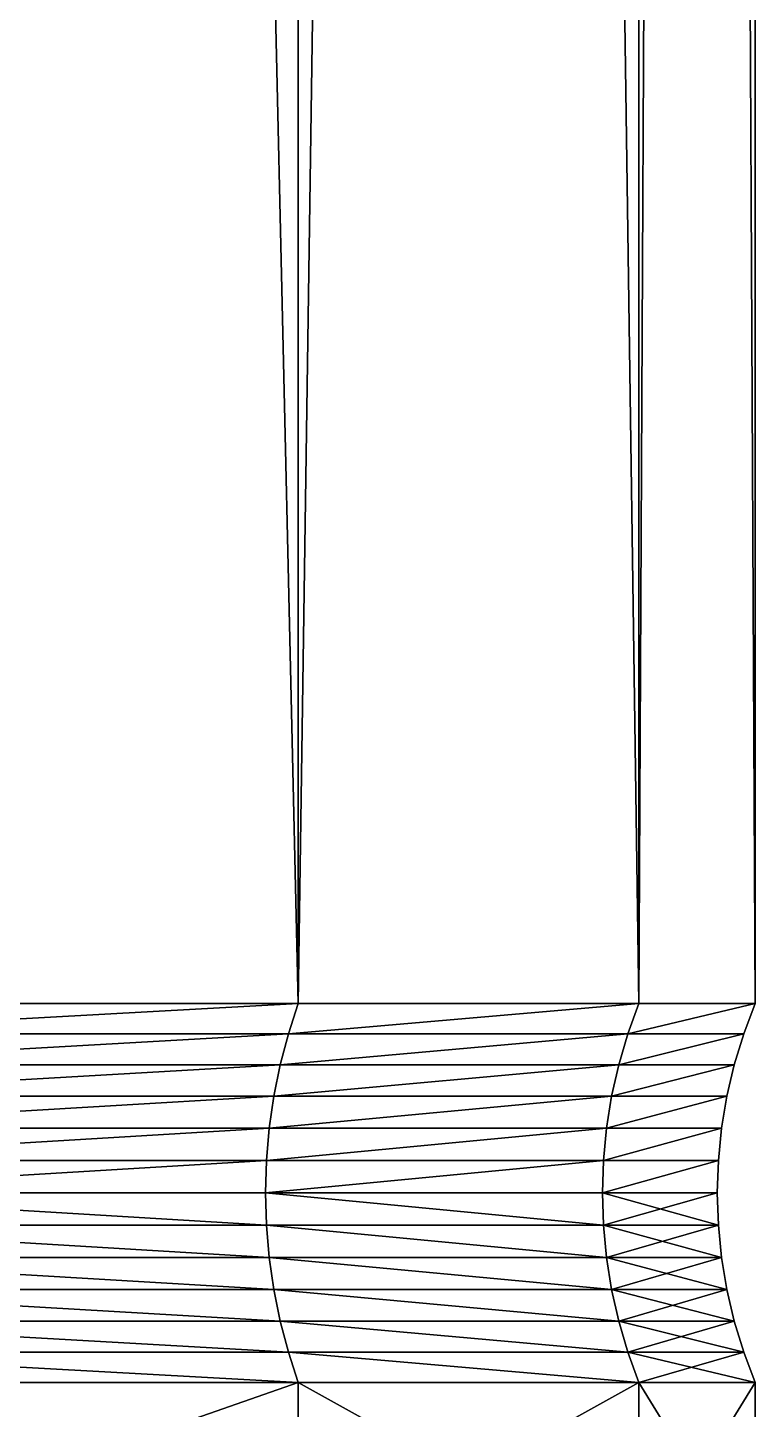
# Model space of a CAD drawing. Header units: millimetres. Extents: x 792 to 981, y 271 to 417.
# Drawn here: x 885.966 to 887.878, y 319.363 to 323.009 of the extents above; entities that cross this region are included whole.
import ezdxf

# ---------------------------------------------------------------- set-up
doc = ezdxf.new("R2010")
doc.units = ezdxf.units.MM

# ---------------------------------------------------------------- blocks, each defined once
blk = doc.blocks.new('Component')
mesh = blk.add_polyface()
corners = [(0, 20, 26.5), (41, 20, 6), (0, 20, 6), (41, 20, 26.5)]
mesh.append_faces([[corners[k] for k in face] for face in [(0, 1, 2), (1, 0, 3)]], dxfattribs={"vtx0": -1})
mesh = blk.add_polyface()
corners = [(41, 0, 26.5), (0, 0, 6), (41, 0, 6), (0, 0, 26.5)]
mesh.append_faces([[corners[k] for k in face] for face in [(0, 1, 2), (1, 0, 3)]], dxfattribs={"vtx0": -1})

msp = doc.modelspace()

# ---------------------------------------------------------------- linework, layer by layer
at = {"extrusion": (-3.06162e-16, -1, -1.83697e-16)}
for p, q in [((886.6799, 382.434, 61), (886.6799, 320.434, 61)), ((886.6799, 382.434, 52), (886.6799, 320.434, 52)), ((887.579, 382.434, 58.8294), (887.579, 320.434, 58.8294)), ((887.579, 382.434, 54.1706), (887.579, 320.434, 54.1706)), ((886.6799, 320.434, 52), (885.2496, 320.434, 50.136)), ((885.2496, 320.434, 62.864), (886.6799, 320.434, 61)), ((886.6799, 320.434, 52), (886.6537, 320.3541, 52.0151)), ((886.6799, 320.434, 61), (886.6537, 320.3541, 60.9849)), ((887.579, 320.434, 54.1706), (886.6799, 320.434, 52)), ((886.6799, 320.434, 61), (887.579, 320.434, 58.8294)), ((887.579, 320.434, 54.1706), (887.5498, 320.3541, 54.1785)), ((887.579, 320.434, 58.8294), (887.5498, 320.3541, 58.8215)), ((887.8857, 320.434, 56.5), (887.579, 320.434, 54.1706)), ((887.579, 320.434, 58.8294), (887.8857, 320.434, 56.5)), ((887.8857, 320.434, 56.5), (887.8554, 320.3541, 56.5)), ((885.2282, 320.3541, 50.1574), (886.6537, 320.3541, 52.0151)), ((886.6537, 320.3541, 60.9849), (885.2282, 320.3541, 62.8426)), ((886.6537, 320.3541, 52.0151), (886.6321, 320.2723, 52.0276)), ((886.6537, 320.3541, 60.9849), (886.6321, 320.2723, 60.9724)), ((886.6537, 320.3541, 52.0151), (887.5498, 320.3541, 54.1785)), ((887.5498, 320.3541, 58.8215), (886.6537, 320.3541, 60.9849)), ((887.5498, 320.3541, 54.1785), (887.5256, 320.2723, 54.1849)), ((887.5498, 320.3541, 58.8215), (887.5256, 320.2723, 58.8151)), ((887.5498, 320.3541, 54.1785), (887.8554, 320.3541, 56.5)), ((887.8554, 320.3541, 56.5), (887.5498, 320.3541, 58.8215)), ((887.8554, 320.3541, 56.5), (887.8304, 320.2723, 56.5)), ((885.2106, 320.2723, 50.1751), (886.6321, 320.2723, 52.0276)), ((886.6321, 320.2723, 60.9724), (885.2106, 320.2723, 62.8249)), ((886.6321, 320.2723, 52.0276), (886.6152, 320.189, 52.0374)), ((886.6321, 320.2723, 60.9724), (886.6152, 320.189, 60.9626)), ((886.6321, 320.2723, 52.0276), (887.5256, 320.2723, 54.1849)), ((887.5256, 320.2723, 58.8151), (886.6321, 320.2723, 60.9724)), ((887.5256, 320.2723, 54.1849), (887.5068, 320.189, 54.19)), ((887.5256, 320.2723, 58.8151), (887.5068, 320.189, 58.81)), ((887.5256, 320.2723, 54.1849), (887.8304, 320.2723, 56.5)), ((887.8304, 320.2723, 56.5), (887.5256, 320.2723, 58.8151)), ((887.8304, 320.2723, 56.5), (887.8109, 320.189, 56.5)), ((885.1968, 320.189, 50.1889), (886.6152, 320.189, 52.0374)), ((886.6152, 320.189, 60.9626), (885.1968, 320.189, 62.8111)), ((886.6152, 320.189, 52.0374), (886.603, 320.1046, 52.0444)), ((886.6152, 320.189, 60.9626), (886.603, 320.1046, 60.9556)), ((886.6152, 320.189, 52.0374), (887.5068, 320.189, 54.19)), ((887.5068, 320.189, 58.81), (886.6152, 320.189, 60.9626)), ((887.5068, 320.189, 54.19), (887.4933, 320.1046, 54.1936)), ((887.5068, 320.189, 58.81), (887.4933, 320.1046, 58.8064)), ((887.5068, 320.189, 54.19), (887.8109, 320.189, 56.5)), ((887.8109, 320.189, 56.5), (887.5068, 320.189, 58.81)), ((887.8109, 320.189, 56.5), (887.7969, 320.1046, 56.5)), ((885.1869, 320.1046, 50.1988), (886.603, 320.1046, 52.0444)), ((886.603, 320.1046, 60.9556), (885.1869, 320.1046, 62.8012)), ((886.603, 320.1046, 52.0444), (886.5957, 320.0195, 52.0486)), ((886.603, 320.1046, 60.9556), (886.5957, 320.0195, 60.9514)), ((886.603, 320.1046, 52.0444), (887.4933, 320.1046, 54.1936)), ((887.4933, 320.1046, 58.8064), (886.603, 320.1046, 60.9556)), ((887.4933, 320.1046, 54.1936), (887.4851, 320.0195, 54.1958)), ((887.4933, 320.1046, 58.8064), (887.4851, 320.0195, 58.8042)), ((887.4933, 320.1046, 54.1936), (887.7969, 320.1046, 56.5)), ((887.7969, 320.1046, 56.5), (887.4933, 320.1046, 58.8064)), ((887.7969, 320.1046, 56.5), (887.7885, 320.0195, 56.5)), ((885.1809, 320.0195, 50.2048), (886.5957, 320.0195, 52.0486)), ((886.5957, 320.0195, 60.9514), (885.1809, 320.0195, 62.7952)), ((886.5957, 320.0195, 52.0486), (886.5933, 319.934, 52.05)), ((886.5957, 320.0195, 60.9514), (886.5933, 319.934, 60.95)), ((886.5957, 320.0195, 52.0486), (887.4851, 320.0195, 54.1958)), ((887.4851, 320.0195, 58.8042), (886.5957, 320.0195, 60.9514)), ((887.4851, 320.0195, 54.1958), (887.4824, 319.934, 54.1965)), ((887.4851, 320.0195, 58.8042), (887.4824, 319.934, 58.8035)), ((887.4851, 320.0195, 54.1958), (887.7885, 320.0195, 56.5)), ((887.7885, 320.0195, 56.5), (887.4851, 320.0195, 58.8042)), ((887.7885, 320.0195, 56.5), (887.7857, 319.934, 56.5)), ((885.1789, 319.934, 50.2067), (886.5933, 319.934, 52.05)), ((886.5933, 319.934, 60.95), (885.1789, 319.934, 62.7933)), ((886.5933, 319.934, 52.05), (886.5957, 319.8486, 52.0486)), ((886.5933, 319.934, 52.05), (887.4824, 319.934, 54.1965)), ((887.4824, 319.934, 58.8035), (886.5933, 319.934, 60.95)), ((886.5933, 319.934, 60.95), (886.5957, 319.8486, 60.9514)), ((887.4824, 319.934, 54.1965), (887.4851, 319.8486, 54.1958)), ((887.4824, 319.934, 54.1965), (887.7857, 319.934, 56.5)), ((887.7857, 319.934, 56.5), (887.4824, 319.934, 58.8035)), ((887.4824, 319.934, 58.8035), (887.4851, 319.8486, 58.8042)), ((887.7857, 319.934, 56.5), (887.7885, 319.8486, 56.5)), ((885.1809, 319.8486, 50.2048), (886.5957, 319.8486, 52.0486)), ((886.5957, 319.8486, 60.9514), (885.1809, 319.8486, 62.7952)), ((886.5957, 319.8486, 52.0486), (886.603, 319.7635, 52.0444)), ((886.5957, 319.8486, 52.0486), (887.4851, 319.8486, 54.1958)), ((887.4851, 319.8486, 58.8042), (886.5957, 319.8486, 60.9514)), ((886.5957, 319.8486, 60.9514), (886.603, 319.7635, 60.9556)), ((887.4851, 319.8486, 54.1958), (887.4933, 319.7635, 54.1936)), ((887.4851, 319.8486, 54.1958), (887.7885, 319.8486, 56.5)), ((887.7885, 319.8486, 56.5), (887.4851, 319.8486, 58.8042)), ((887.4851, 319.8486, 58.8042), (887.4933, 319.7635, 58.8064)), ((887.7885, 319.8486, 56.5), (887.7969, 319.7635, 56.5)), ((885.1869, 319.7635, 50.1988), (886.603, 319.7635, 52.0444)), ((886.603, 319.7635, 60.9556), (885.1869, 319.7635, 62.8012)), ((886.603, 319.7635, 52.0444), (886.6152, 319.6791, 52.0374)), ((886.603, 319.7635, 52.0444), (887.4933, 319.7635, 54.1936)), ((887.4933, 319.7635, 58.8064), (886.603, 319.7635, 60.9556)), ((886.603, 319.7635, 60.9556), (886.6152, 319.6791, 60.9626)), ((887.4933, 319.7635, 54.1936), (887.5068, 319.6791, 54.19)), ((887.4933, 319.7635, 54.1936), (887.7969, 319.7635, 56.5)), ((887.7969, 319.7635, 56.5), (887.4933, 319.7635, 58.8064)), ((887.4933, 319.7635, 58.8064), (887.5068, 319.6791, 58.81)), ((887.7969, 319.7635, 56.5), (887.8109, 319.6791, 56.5)), ((885.1968, 319.6791, 50.1889), (886.6152, 319.6791, 52.0374)), ((886.6152, 319.6791, 60.9626), (885.1968, 319.6791, 62.8111)), ((886.6152, 319.6791, 52.0374), (886.6321, 319.5958, 52.0276)), ((886.6152, 319.6791, 52.0374), (887.5068, 319.6791, 54.19)), ((887.5068, 319.6791, 58.81), (886.6152, 319.6791, 60.9626)), ((886.6152, 319.6791, 60.9626), (886.6321, 319.5958, 60.9724)), ((887.5068, 319.6791, 54.19), (887.5256, 319.5958, 54.1849)), ((887.5068, 319.6791, 54.19), (887.8109, 319.6791, 56.5)), ((887.8109, 319.6791, 56.5), (887.5068, 319.6791, 58.81)), ((887.5068, 319.6791, 58.81), (887.5256, 319.5958, 58.8151)), ((887.8109, 319.6791, 56.5), (887.8304, 319.5958, 56.5)), ((885.2106, 319.5958, 50.1751), (886.6321, 319.5958, 52.0276)), ((886.6321, 319.5958, 60.9724), (885.2106, 319.5958, 62.8249)), ((886.6321, 319.5958, 52.0276), (886.6537, 319.514, 52.0151)), ((886.6321, 319.5958, 52.0276), (887.5256, 319.5958, 54.1849)), ((887.5256, 319.5958, 58.8151), (886.6321, 319.5958, 60.9724)), ((886.6321, 319.5958, 60.9724), (886.6537, 319.514, 60.9849)), ((887.5256, 319.5958, 54.1849), (887.5498, 319.514, 54.1785)), ((887.5256, 319.5958, 54.1849), (887.8304, 319.5958, 56.5)), ((887.8304, 319.5958, 56.5), (887.5256, 319.5958, 58.8151)), ((887.5256, 319.5958, 58.8151), (887.5498, 319.514, 58.8215)), ((887.8304, 319.5958, 56.5), (887.8554, 319.514, 56.5)), ((885.2282, 319.514, 50.1574), (886.6537, 319.514, 52.0151)), ((886.6537, 319.514, 60.9849), (885.2282, 319.514, 62.8426)), ((886.6537, 319.514, 52.0151), (886.6799, 319.434, 52)), ((886.6537, 319.514, 52.0151), (887.5498, 319.514, 54.1785)), ((887.5498, 319.514, 58.8215), (886.6537, 319.514, 60.9849)), ((886.6537, 319.514, 60.9849), (886.6799, 319.434, 61)), ((887.5498, 319.514, 54.1785), (887.579, 319.434, 54.1706)), ((887.5498, 319.514, 54.1785), (887.8554, 319.514, 56.5)), ((887.8554, 319.514, 56.5), (887.5498, 319.514, 58.8215)), ((887.5498, 319.514, 58.8215), (887.579, 319.434, 58.8294)), ((887.8554, 319.514, 56.5), (887.8857, 319.434, 56.5)), ((885.2496, 319.434, 50.136), (886.6799, 319.434, 52)), ((886.6799, 319.434, 61), (885.2496, 319.434, 62.864)), ((886.6799, 319.434, 52), (887.579, 319.434, 54.1706)), ((887.579, 319.434, 58.8294), (886.6799, 319.434, 61)), ((886.6799, 319.434, 52), (886.6799, 318.934, 52)), ((886.6799, 319.434, 61), (886.6799, 318.934, 61)), ((887.579, 319.434, 54.1706), (887.8857, 319.434, 56.5)), ((887.8857, 319.434, 56.5), (887.579, 319.434, 58.8294)), ((887.579, 319.434, 54.1706), (887.579, 318.934, 54.1706)), ((887.579, 319.434, 58.8294), (887.579, 318.934, 58.8294))]:
    msp.add_line(p, q, dxfattribs=at)

# ---------------------------------------------------------------- block references
at = {"extrusion": (0, 1, -1.83697e-16), "rotation": 180}
msp.add_blockref('Component', (-880.1732, 25, 300.634), dxfattribs=at)

# ---------------------------------------------------------------- meshes
at = {"color": 160, "true_color": 0x3232ff}
mesh = msp.add_polyface(dxfattribs=at)
corners = [(886.6799, 320.434, 61), (885.2496, 382.434, 62.864), (885.2496, 320.434, 62.864), (886.6799, 382.434, 61)]
mesh.append_faces([[corners[k] for k in face] for face in [(0, 1, 2), (1, 0, 3)]], dxfattribs={"vtx0": -1, "color": 160})
mesh = msp.add_polyface(dxfattribs=at)
corners = [(885.2496, 320.434, 50.136), (886.6799, 382.434, 52), (886.6799, 320.434, 52), (885.2496, 382.434, 50.136)]
mesh.append_faces([[corners[k] for k in face] for face in [(0, 1, 2), (1, 0, 3)]], dxfattribs={"vtx0": -1, "color": 160})
mesh = msp.add_polyface(dxfattribs=at)
corners = [(887.579, 320.434, 58.8294), (886.6799, 382.434, 61), (886.6799, 320.434, 61), (887.579, 382.434, 58.8294)]
mesh.append_faces([[corners[k] for k in face] for face in [(0, 1, 2), (1, 0, 3)]], dxfattribs={"vtx0": -1, "color": 160})
mesh = msp.add_polyface(dxfattribs=at)
corners = [(886.6799, 320.434, 52), (887.579, 382.434, 54.1706), (887.579, 320.434, 54.1706), (886.6799, 382.434, 52)]
mesh.append_faces([[corners[k] for k in face] for face in [(0, 1, 2), (1, 0, 3)]], dxfattribs={"vtx0": -1, "color": 160})
mesh = msp.add_polyface(dxfattribs=at)
corners = [(887.8857, 320.434, 56.5), (887.579, 382.434, 58.8294), (887.579, 320.434, 58.8294), (887.8857, 382.434, 56.5)]
mesh.append_faces([[corners[k] for k in face] for face in [(0, 1, 2), (1, 0, 3)]], dxfattribs={"vtx0": -1, "color": 160})
mesh = msp.add_polyface(dxfattribs=at)
corners = [(887.579, 320.434, 54.1706), (887.8857, 382.434, 56.5), (887.8857, 320.434, 56.5), (887.579, 382.434, 54.1706)]
mesh.append_faces([[corners[k] for k in face] for face in [(0, 1, 2), (1, 0, 3)]], dxfattribs={"vtx0": -1, "color": 160})
mesh = msp.add_polyface(dxfattribs=at)
corners = [(885.2282, 320.3541, 50.1574), (886.6799, 320.434, 52), (886.6537, 320.3541, 52.0151), (885.2496, 320.434, 50.136)]
mesh.append_faces([[corners[k] for k in face] for face in [(0, 1, 2), (1, 0, 3)]], dxfattribs={"vtx0": -1, "color": 160})
mesh = msp.add_polyface(dxfattribs=at)
corners = [(885.2282, 320.3541, 62.8426), (886.6799, 320.434, 61), (885.2496, 320.434, 62.864), (886.6537, 320.3541, 60.9849)]
mesh.append_faces([[corners[k] for k in face] for face in [(0, 1, 2), (1, 0, 3)]], dxfattribs={"vtx0": -1, "color": 160})
mesh = msp.add_polyface(dxfattribs=at)
corners = [(886.6537, 320.3541, 52.0151), (887.579, 320.434, 54.1706), (887.5498, 320.3541, 54.1785), (886.6799, 320.434, 52)]
mesh.append_faces([[corners[k] for k in face] for face in [(0, 1, 2), (1, 0, 3)]], dxfattribs={"vtx0": -1, "color": 160})
mesh = msp.add_polyface(dxfattribs=at)
corners = [(886.6537, 320.3541, 60.9849), (887.579, 320.434, 58.8294), (886.6799, 320.434, 61), (887.5498, 320.3541, 58.8215)]
mesh.append_faces([[corners[k] for k in face] for face in [(0, 1, 2), (1, 0, 3)]], dxfattribs={"vtx0": -1, "color": 160})
mesh = msp.add_polyface(dxfattribs=at)
corners = [(887.5498, 320.3541, 54.1785), (887.8857, 320.434, 56.5), (887.8554, 320.3541, 56.5), (887.579, 320.434, 54.1706)]
mesh.append_faces([[corners[k] for k in face] for face in [(0, 1, 2), (1, 0, 3)]], dxfattribs={"vtx0": -1, "color": 160})
mesh = msp.add_polyface(dxfattribs=at)
corners = [(887.5498, 320.3541, 58.8215), (887.8857, 320.434, 56.5), (887.579, 320.434, 58.8294), (887.8554, 320.3541, 56.5)]
mesh.append_faces([[corners[k] for k in face] for face in [(0, 1, 2), (1, 0, 3)]], dxfattribs={"vtx0": -1, "color": 160})
mesh = msp.add_polyface(dxfattribs=at)
corners = [(885.2106, 320.2723, 50.1751), (886.6537, 320.3541, 52.0151), (886.6321, 320.2723, 52.0276), (885.2282, 320.3541, 50.1574)]
mesh.append_faces([[corners[k] for k in face] for face in [(0, 1, 2), (1, 0, 3)]], dxfattribs={"vtx0": -1, "color": 160})
mesh = msp.add_polyface(dxfattribs=at)
corners = [(885.2106, 320.2723, 62.8249), (886.6537, 320.3541, 60.9849), (885.2282, 320.3541, 62.8426), (886.6321, 320.2723, 60.9724)]
mesh.append_faces([[corners[k] for k in face] for face in [(0, 1, 2), (1, 0, 3)]], dxfattribs={"vtx0": -1, "color": 160})
mesh = msp.add_polyface(dxfattribs=at)
corners = [(886.6321, 320.2723, 52.0276), (887.5498, 320.3541, 54.1785), (887.5256, 320.2723, 54.1849), (886.6537, 320.3541, 52.0151)]
mesh.append_faces([[corners[k] for k in face] for face in [(0, 1, 2), (1, 0, 3)]], dxfattribs={"vtx0": -1, "color": 160})
mesh = msp.add_polyface(dxfattribs=at)
corners = [(886.6321, 320.2723, 60.9724), (887.5498, 320.3541, 58.8215), (886.6537, 320.3541, 60.9849), (887.5256, 320.2723, 58.8151)]
mesh.append_faces([[corners[k] for k in face] for face in [(0, 1, 2), (1, 0, 3)]], dxfattribs={"vtx0": -1, "color": 160})
mesh = msp.add_polyface(dxfattribs=at)
corners = [(887.5256, 320.2723, 54.1849), (887.8554, 320.3541, 56.5), (887.8304, 320.2723, 56.5), (887.5498, 320.3541, 54.1785)]
mesh.append_faces([[corners[k] for k in face] for face in [(0, 1, 2), (1, 0, 3)]], dxfattribs={"vtx0": -1, "color": 160})
mesh = msp.add_polyface(dxfattribs=at)
corners = [(887.5256, 320.2723, 58.8151), (887.8554, 320.3541, 56.5), (887.5498, 320.3541, 58.8215), (887.8304, 320.2723, 56.5)]
mesh.append_faces([[corners[k] for k in face] for face in [(0, 1, 2), (1, 0, 3)]], dxfattribs={"vtx0": -1, "color": 160})
mesh = msp.add_polyface(dxfattribs=at)
corners = [(885.1968, 320.189, 50.1889), (886.6321, 320.2723, 52.0276), (886.6152, 320.189, 52.0374), (885.2106, 320.2723, 50.1751)]
mesh.append_faces([[corners[k] for k in face] for face in [(0, 1, 2), (1, 0, 3)]], dxfattribs={"vtx0": -1, "color": 160})
mesh = msp.add_polyface(dxfattribs=at)
corners = [(885.1968, 320.189, 62.8111), (886.6321, 320.2723, 60.9724), (885.2106, 320.2723, 62.8249), (886.6152, 320.189, 60.9626)]
mesh.append_faces([[corners[k] for k in face] for face in [(0, 1, 2), (1, 0, 3)]], dxfattribs={"vtx0": -1, "color": 160})
mesh = msp.add_polyface(dxfattribs=at)
corners = [(886.6152, 320.189, 52.0374), (887.5256, 320.2723, 54.1849), (887.5068, 320.189, 54.19), (886.6321, 320.2723, 52.0276)]
mesh.append_faces([[corners[k] for k in face] for face in [(0, 1, 2), (1, 0, 3)]], dxfattribs={"vtx0": -1, "color": 160})
mesh = msp.add_polyface(dxfattribs=at)
corners = [(886.6152, 320.189, 60.9626), (887.5256, 320.2723, 58.8151), (886.6321, 320.2723, 60.9724), (887.5068, 320.189, 58.81)]
mesh.append_faces([[corners[k] for k in face] for face in [(0, 1, 2), (1, 0, 3)]], dxfattribs={"vtx0": -1, "color": 160})
mesh = msp.add_polyface(dxfattribs=at)
corners = [(887.5068, 320.189, 54.19), (887.8304, 320.2723, 56.5), (887.8109, 320.189, 56.5), (887.5256, 320.2723, 54.1849)]
mesh.append_faces([[corners[k] for k in face] for face in [(0, 1, 2), (1, 0, 3)]], dxfattribs={"vtx0": -1, "color": 160})
mesh = msp.add_polyface(dxfattribs=at)
corners = [(887.5068, 320.189, 58.81), (887.8304, 320.2723, 56.5), (887.5256, 320.2723, 58.8151), (887.8109, 320.189, 56.5)]
mesh.append_faces([[corners[k] for k in face] for face in [(0, 1, 2), (1, 0, 3)]], dxfattribs={"vtx0": -1, "color": 160})
mesh = msp.add_polyface(dxfattribs=at)
corners = [(885.1869, 320.1046, 50.1988), (886.6152, 320.189, 52.0374), (886.603, 320.1046, 52.0444), (885.1968, 320.189, 50.1889)]
mesh.append_faces([[corners[k] for k in face] for face in [(0, 1, 2), (1, 0, 3)]], dxfattribs={"vtx0": -1, "color": 160})
mesh = msp.add_polyface(dxfattribs=at)
corners = [(885.1869, 320.1046, 62.8012), (886.6152, 320.189, 60.9626), (885.1968, 320.189, 62.8111), (886.603, 320.1046, 60.9556)]
mesh.append_faces([[corners[k] for k in face] for face in [(0, 1, 2), (1, 0, 3)]], dxfattribs={"vtx0": -1, "color": 160})
mesh = msp.add_polyface(dxfattribs=at)
corners = [(886.603, 320.1046, 52.0444), (887.5068, 320.189, 54.19), (887.4933, 320.1046, 54.1936), (886.6152, 320.189, 52.0374)]
mesh.append_faces([[corners[k] for k in face] for face in [(0, 1, 2), (1, 0, 3)]], dxfattribs={"vtx0": -1, "color": 160})
mesh = msp.add_polyface(dxfattribs=at)
corners = [(886.603, 320.1046, 60.9556), (887.5068, 320.189, 58.81), (886.6152, 320.189, 60.9626), (887.4933, 320.1046, 58.8064)]
mesh.append_faces([[corners[k] for k in face] for face in [(0, 1, 2), (1, 0, 3)]], dxfattribs={"vtx0": -1, "color": 160})
mesh = msp.add_polyface(dxfattribs=at)
corners = [(887.4933, 320.1046, 54.1936), (887.8109, 320.189, 56.5), (887.7969, 320.1046, 56.5), (887.5068, 320.189, 54.19)]
mesh.append_faces([[corners[k] for k in face] for face in [(0, 1, 2), (1, 0, 3)]], dxfattribs={"vtx0": -1, "color": 160})
mesh = msp.add_polyface(dxfattribs=at)
corners = [(887.4933, 320.1046, 58.8064), (887.8109, 320.189, 56.5), (887.5068, 320.189, 58.81), (887.7969, 320.1046, 56.5)]
mesh.append_faces([[corners[k] for k in face] for face in [(0, 1, 2), (1, 0, 3)]], dxfattribs={"vtx0": -1, "color": 160})
mesh = msp.add_polyface(dxfattribs=at)
corners = [(885.1809, 320.0195, 50.2048), (886.603, 320.1046, 52.0444), (886.5957, 320.0195, 52.0486), (885.1869, 320.1046, 50.1988)]
mesh.append_faces([[corners[k] for k in face] for face in [(0, 1, 2), (1, 0, 3)]], dxfattribs={"vtx0": -1, "color": 160})
mesh = msp.add_polyface(dxfattribs=at)
corners = [(885.1809, 320.0195, 62.7952), (886.603, 320.1046, 60.9556), (885.1869, 320.1046, 62.8012), (886.5957, 320.0195, 60.9514)]
mesh.append_faces([[corners[k] for k in face] for face in [(0, 1, 2), (1, 0, 3)]], dxfattribs={"vtx0": -1, "color": 160})
mesh = msp.add_polyface(dxfattribs=at)
corners = [(886.5957, 320.0195, 52.0486), (887.4933, 320.1046, 54.1936), (887.4851, 320.0195, 54.1958), (886.603, 320.1046, 52.0444)]
mesh.append_faces([[corners[k] for k in face] for face in [(0, 1, 2), (1, 0, 3)]], dxfattribs={"vtx0": -1, "color": 160})
mesh = msp.add_polyface(dxfattribs=at)
corners = [(886.5957, 320.0195, 60.9514), (887.4933, 320.1046, 58.8064), (886.603, 320.1046, 60.9556), (887.4851, 320.0195, 58.8042)]
mesh.append_faces([[corners[k] for k in face] for face in [(0, 1, 2), (1, 0, 3)]], dxfattribs={"vtx0": -1, "color": 160})
mesh = msp.add_polyface(dxfattribs=at)
corners = [(887.4851, 320.0195, 54.1958), (887.7969, 320.1046, 56.5), (887.7885, 320.0195, 56.5), (887.4933, 320.1046, 54.1936)]
mesh.append_faces([[corners[k] for k in face] for face in [(0, 1, 2), (1, 0, 3)]], dxfattribs={"vtx0": -1, "color": 160})
mesh = msp.add_polyface(dxfattribs=at)
corners = [(887.4851, 320.0195, 58.8042), (887.7969, 320.1046, 56.5), (887.4933, 320.1046, 58.8064), (887.7885, 320.0195, 56.5)]
mesh.append_faces([[corners[k] for k in face] for face in [(0, 1, 2), (1, 0, 3)]], dxfattribs={"vtx0": -1, "color": 160})
mesh = msp.add_polyface(dxfattribs=at)
corners = [(885.1789, 319.934, 50.2067), (886.5957, 320.0195, 52.0486), (886.5933, 319.934, 52.05), (885.1809, 320.0195, 50.2048)]
mesh.append_faces([[corners[k] for k in face] for face in [(0, 1, 2), (1, 0, 3)]], dxfattribs={"vtx0": -1, "color": 160})
mesh = msp.add_polyface(dxfattribs=at)
corners = [(885.1789, 319.934, 62.7933), (886.5957, 320.0195, 60.9514), (885.1809, 320.0195, 62.7952), (886.5933, 319.934, 60.95)]
mesh.append_faces([[corners[k] for k in face] for face in [(0, 1, 2), (1, 0, 3)]], dxfattribs={"vtx0": -1, "color": 160})
mesh = msp.add_polyface(dxfattribs=at)
corners = [(886.5933, 319.934, 52.05), (887.4851, 320.0195, 54.1958), (887.4824, 319.934, 54.1965), (886.5957, 320.0195, 52.0486)]
mesh.append_faces([[corners[k] for k in face] for face in [(0, 1, 2), (1, 0, 3)]], dxfattribs={"vtx0": -1, "color": 160})
mesh = msp.add_polyface(dxfattribs=at)
corners = [(886.5933, 319.934, 60.95), (887.4851, 320.0195, 58.8042), (886.5957, 320.0195, 60.9514), (887.4824, 319.934, 58.8035)]
mesh.append_faces([[corners[k] for k in face] for face in [(0, 1, 2), (1, 0, 3)]], dxfattribs={"vtx0": -1, "color": 160})
mesh = msp.add_polyface(dxfattribs=at)
corners = [(887.4824, 319.934, 54.1965), (887.7885, 320.0195, 56.5), (887.7857, 319.934, 56.5), (887.4851, 320.0195, 54.1958)]
mesh.append_faces([[corners[k] for k in face] for face in [(0, 1, 2), (1, 0, 3)]], dxfattribs={"vtx0": -1, "color": 160})
mesh = msp.add_polyface(dxfattribs=at)
corners = [(887.4824, 319.934, 58.8035), (887.7885, 320.0195, 56.5), (887.4851, 320.0195, 58.8042), (887.7857, 319.934, 56.5)]
mesh.append_faces([[corners[k] for k in face] for face in [(0, 1, 2), (1, 0, 3)]], dxfattribs={"vtx0": -1, "color": 160})
mesh = msp.add_polyface(dxfattribs=at)
corners = [(886.5957, 319.8486, 52.0486), (885.1789, 319.934, 50.2067), (886.5933, 319.934, 52.05), (885.1809, 319.8486, 50.2048)]
mesh.append_faces([[corners[k] for k in face] for face in [(0, 1, 2), (1, 0, 3)]], dxfattribs={"vtx0": -1, "color": 160})
mesh = msp.add_polyface(dxfattribs=at)
corners = [(886.5957, 319.8486, 60.9514), (885.1789, 319.934, 62.7933), (885.1809, 319.8486, 62.7952), (886.5933, 319.934, 60.95)]
mesh.append_faces([[corners[k] for k in face] for face in [(0, 1, 2), (1, 0, 3)]], dxfattribs={"vtx0": -1, "color": 160})
mesh = msp.add_polyface(dxfattribs=at)
corners = [(887.4851, 319.8486, 54.1958), (886.5933, 319.934, 52.05), (887.4824, 319.934, 54.1965), (886.5957, 319.8486, 52.0486)]
mesh.append_faces([[corners[k] for k in face] for face in [(0, 1, 2), (1, 0, 3)]], dxfattribs={"vtx0": -1, "color": 160})
mesh = msp.add_polyface(dxfattribs=at)
corners = [(887.4851, 319.8486, 58.8042), (886.5933, 319.934, 60.95), (886.5957, 319.8486, 60.9514), (887.4824, 319.934, 58.8035)]
mesh.append_faces([[corners[k] for k in face] for face in [(0, 1, 2), (1, 0, 3)]], dxfattribs={"vtx0": -1, "color": 160})
mesh = msp.add_polyface(dxfattribs=at)
corners = [(887.4851, 319.8486, 54.1958), (887.7857, 319.934, 56.5), (887.7885, 319.8486, 56.5), (887.4824, 319.934, 54.1965)]
mesh.append_faces([[corners[k] for k in face] for face in [(0, 1, 2), (1, 0, 3)]], dxfattribs={"vtx0": -1, "color": 160})
mesh = msp.add_polyface(dxfattribs=at)
corners = [(887.7885, 319.8486, 56.5), (887.4824, 319.934, 58.8035), (887.4851, 319.8486, 58.8042), (887.7857, 319.934, 56.5)]
mesh.append_faces([[corners[k] for k in face] for face in [(0, 1, 2), (1, 0, 3)]], dxfattribs={"vtx0": -1, "color": 160})
mesh = msp.add_polyface(dxfattribs=at)
corners = [(886.603, 319.7635, 52.0444), (885.1809, 319.8486, 50.2048), (886.5957, 319.8486, 52.0486), (885.1869, 319.7635, 50.1988)]
mesh.append_faces([[corners[k] for k in face] for face in [(0, 1, 2), (1, 0, 3)]], dxfattribs={"vtx0": -1, "color": 160})
mesh = msp.add_polyface(dxfattribs=at)
corners = [(886.603, 319.7635, 60.9556), (885.1809, 319.8486, 62.7952), (885.1869, 319.7635, 62.8012), (886.5957, 319.8486, 60.9514)]
mesh.append_faces([[corners[k] for k in face] for face in [(0, 1, 2), (1, 0, 3)]], dxfattribs={"vtx0": -1, "color": 160})
mesh = msp.add_polyface(dxfattribs=at)
corners = [(887.4933, 319.7635, 54.1936), (886.5957, 319.8486, 52.0486), (887.4851, 319.8486, 54.1958), (886.603, 319.7635, 52.0444)]
mesh.append_faces([[corners[k] for k in face] for face in [(0, 1, 2), (1, 0, 3)]], dxfattribs={"vtx0": -1, "color": 160})
mesh = msp.add_polyface(dxfattribs=at)
corners = [(887.4933, 319.7635, 58.8064), (886.5957, 319.8486, 60.9514), (886.603, 319.7635, 60.9556), (887.4851, 319.8486, 58.8042)]
mesh.append_faces([[corners[k] for k in face] for face in [(0, 1, 2), (1, 0, 3)]], dxfattribs={"vtx0": -1, "color": 160})
mesh = msp.add_polyface(dxfattribs=at)
corners = [(887.4933, 319.7635, 54.1936), (887.7885, 319.8486, 56.5), (887.7969, 319.7635, 56.5), (887.4851, 319.8486, 54.1958)]
mesh.append_faces([[corners[k] for k in face] for face in [(0, 1, 2), (1, 0, 3)]], dxfattribs={"vtx0": -1, "color": 160})
mesh = msp.add_polyface(dxfattribs=at)
corners = [(887.7969, 319.7635, 56.5), (887.4851, 319.8486, 58.8042), (887.4933, 319.7635, 58.8064), (887.7885, 319.8486, 56.5)]
mesh.append_faces([[corners[k] for k in face] for face in [(0, 1, 2), (1, 0, 3)]], dxfattribs={"vtx0": -1, "color": 160})
mesh = msp.add_polyface(dxfattribs=at)
corners = [(886.6152, 319.6791, 52.0374), (885.1869, 319.7635, 50.1988), (886.603, 319.7635, 52.0444), (885.1968, 319.6791, 50.1889)]
mesh.append_faces([[corners[k] for k in face] for face in [(0, 1, 2), (1, 0, 3)]], dxfattribs={"vtx0": -1, "color": 160})
mesh = msp.add_polyface(dxfattribs=at)
corners = [(886.6152, 319.6791, 60.9626), (885.1869, 319.7635, 62.8012), (885.1968, 319.6791, 62.8111), (886.603, 319.7635, 60.9556)]
mesh.append_faces([[corners[k] for k in face] for face in [(0, 1, 2), (1, 0, 3)]], dxfattribs={"vtx0": -1, "color": 160})
mesh = msp.add_polyface(dxfattribs=at)
corners = [(887.5068, 319.6791, 54.19), (886.603, 319.7635, 52.0444), (887.4933, 319.7635, 54.1936), (886.6152, 319.6791, 52.0374)]
mesh.append_faces([[corners[k] for k in face] for face in [(0, 1, 2), (1, 0, 3)]], dxfattribs={"vtx0": -1, "color": 160})
mesh = msp.add_polyface(dxfattribs=at)
corners = [(887.5068, 319.6791, 58.81), (886.603, 319.7635, 60.9556), (886.6152, 319.6791, 60.9626), (887.4933, 319.7635, 58.8064)]
mesh.append_faces([[corners[k] for k in face] for face in [(0, 1, 2), (1, 0, 3)]], dxfattribs={"vtx0": -1, "color": 160})
mesh = msp.add_polyface(dxfattribs=at)
corners = [(887.5068, 319.6791, 54.19), (887.7969, 319.7635, 56.5), (887.8109, 319.6791, 56.5), (887.4933, 319.7635, 54.1936)]
mesh.append_faces([[corners[k] for k in face] for face in [(0, 1, 2), (1, 0, 3)]], dxfattribs={"vtx0": -1, "color": 160})
mesh = msp.add_polyface(dxfattribs=at)
corners = [(887.8109, 319.6791, 56.5), (887.4933, 319.7635, 58.8064), (887.5068, 319.6791, 58.81), (887.7969, 319.7635, 56.5)]
mesh.append_faces([[corners[k] for k in face] for face in [(0, 1, 2), (1, 0, 3)]], dxfattribs={"vtx0": -1, "color": 160})
mesh = msp.add_polyface(dxfattribs=at)
corners = [(886.6321, 319.5958, 52.0276), (885.1968, 319.6791, 50.1889), (886.6152, 319.6791, 52.0374), (885.2106, 319.5958, 50.1751)]
mesh.append_faces([[corners[k] for k in face] for face in [(0, 1, 2), (1, 0, 3)]], dxfattribs={"vtx0": -1, "color": 160})
mesh = msp.add_polyface(dxfattribs=at)
corners = [(886.6321, 319.5958, 60.9724), (885.1968, 319.6791, 62.8111), (885.2106, 319.5958, 62.8249), (886.6152, 319.6791, 60.9626)]
mesh.append_faces([[corners[k] for k in face] for face in [(0, 1, 2), (1, 0, 3)]], dxfattribs={"vtx0": -1, "color": 160})
mesh = msp.add_polyface(dxfattribs=at)
corners = [(887.5256, 319.5958, 54.1849), (886.6152, 319.6791, 52.0374), (887.5068, 319.6791, 54.19), (886.6321, 319.5958, 52.0276)]
mesh.append_faces([[corners[k] for k in face] for face in [(0, 1, 2), (1, 0, 3)]], dxfattribs={"vtx0": -1, "color": 160})
mesh = msp.add_polyface(dxfattribs=at)
corners = [(887.5256, 319.5958, 58.8151), (886.6152, 319.6791, 60.9626), (886.6321, 319.5958, 60.9724), (887.5068, 319.6791, 58.81)]
mesh.append_faces([[corners[k] for k in face] for face in [(0, 1, 2), (1, 0, 3)]], dxfattribs={"vtx0": -1, "color": 160})
mesh = msp.add_polyface(dxfattribs=at)
corners = [(887.5256, 319.5958, 54.1849), (887.8109, 319.6791, 56.5), (887.8304, 319.5958, 56.5), (887.5068, 319.6791, 54.19)]
mesh.append_faces([[corners[k] for k in face] for face in [(0, 1, 2), (1, 0, 3)]], dxfattribs={"vtx0": -1, "color": 160})
mesh = msp.add_polyface(dxfattribs=at)
corners = [(887.8304, 319.5958, 56.5), (887.5068, 319.6791, 58.81), (887.5256, 319.5958, 58.8151), (887.8109, 319.6791, 56.5)]
mesh.append_faces([[corners[k] for k in face] for face in [(0, 1, 2), (1, 0, 3)]], dxfattribs={"vtx0": -1, "color": 160})
mesh = msp.add_polyface(dxfattribs=at)
corners = [(886.6537, 319.514, 52.0151), (885.2106, 319.5958, 50.1751), (886.6321, 319.5958, 52.0276), (885.2282, 319.514, 50.1574)]
mesh.append_faces([[corners[k] for k in face] for face in [(0, 1, 2), (1, 0, 3)]], dxfattribs={"vtx0": -1, "color": 160})
mesh = msp.add_polyface(dxfattribs=at)
corners = [(886.6537, 319.514, 60.9849), (885.2106, 319.5958, 62.8249), (885.2282, 319.514, 62.8426), (886.6321, 319.5958, 60.9724)]
mesh.append_faces([[corners[k] for k in face] for face in [(0, 1, 2), (1, 0, 3)]], dxfattribs={"vtx0": -1, "color": 160})
mesh = msp.add_polyface(dxfattribs=at)
corners = [(887.5498, 319.514, 54.1785), (886.6321, 319.5958, 52.0276), (887.5256, 319.5958, 54.1849), (886.6537, 319.514, 52.0151)]
mesh.append_faces([[corners[k] for k in face] for face in [(0, 1, 2), (1, 0, 3)]], dxfattribs={"vtx0": -1, "color": 160})
mesh = msp.add_polyface(dxfattribs=at)
corners = [(887.5498, 319.514, 58.8215), (886.6321, 319.5958, 60.9724), (886.6537, 319.514, 60.9849), (887.5256, 319.5958, 58.8151)]
mesh.append_faces([[corners[k] for k in face] for face in [(0, 1, 2), (1, 0, 3)]], dxfattribs={"vtx0": -1, "color": 160})
mesh = msp.add_polyface(dxfattribs=at)
corners = [(887.5498, 319.514, 54.1785), (887.8304, 319.5958, 56.5), (887.8554, 319.514, 56.5), (887.5256, 319.5958, 54.1849)]
mesh.append_faces([[corners[k] for k in face] for face in [(0, 1, 2), (1, 0, 3)]], dxfattribs={"vtx0": -1, "color": 160})
mesh = msp.add_polyface(dxfattribs=at)
corners = [(887.8554, 319.514, 56.5), (887.5256, 319.5958, 58.8151), (887.5498, 319.514, 58.8215), (887.8304, 319.5958, 56.5)]
mesh.append_faces([[corners[k] for k in face] for face in [(0, 1, 2), (1, 0, 3)]], dxfattribs={"vtx0": -1, "color": 160})
mesh = msp.add_polyface(dxfattribs=at)
corners = [(886.6799, 319.434, 52), (885.2282, 319.514, 50.1574), (886.6537, 319.514, 52.0151), (885.2496, 319.434, 50.136)]
mesh.append_faces([[corners[k] for k in face] for face in [(0, 1, 2), (1, 0, 3)]], dxfattribs={"vtx0": -1, "color": 160})
mesh = msp.add_polyface(dxfattribs=at)
corners = [(886.6799, 319.434, 61), (885.2282, 319.514, 62.8426), (885.2496, 319.434, 62.864), (886.6537, 319.514, 60.9849)]
mesh.append_faces([[corners[k] for k in face] for face in [(0, 1, 2), (1, 0, 3)]], dxfattribs={"vtx0": -1, "color": 160})
mesh = msp.add_polyface(dxfattribs=at)
corners = [(887.579, 319.434, 54.1706), (886.6537, 319.514, 52.0151), (887.5498, 319.514, 54.1785), (886.6799, 319.434, 52)]
mesh.append_faces([[corners[k] for k in face] for face in [(0, 1, 2), (1, 0, 3)]], dxfattribs={"vtx0": -1, "color": 160})
mesh = msp.add_polyface(dxfattribs=at)
corners = [(887.579, 319.434, 58.8294), (886.6537, 319.514, 60.9849), (886.6799, 319.434, 61), (887.5498, 319.514, 58.8215)]
mesh.append_faces([[corners[k] for k in face] for face in [(0, 1, 2), (1, 0, 3)]], dxfattribs={"vtx0": -1, "color": 160})
mesh = msp.add_polyface(dxfattribs=at)
corners = [(887.579, 319.434, 54.1706), (887.8554, 319.514, 56.5), (887.8857, 319.434, 56.5), (887.5498, 319.514, 54.1785)]
mesh.append_faces([[corners[k] for k in face] for face in [(0, 1, 2), (1, 0, 3)]], dxfattribs={"vtx0": -1, "color": 160})
mesh = msp.add_polyface(dxfattribs=at)
corners = [(887.8857, 319.434, 56.5), (887.5498, 319.514, 58.8215), (887.579, 319.434, 58.8294), (887.8554, 319.514, 56.5)]
mesh.append_faces([[corners[k] for k in face] for face in [(0, 1, 2), (1, 0, 3)]], dxfattribs={"vtx0": -1, "color": 160})
mesh = msp.add_polyface(dxfattribs=at)
corners = [(886.6799, 318.934, 61), (885.2496, 319.434, 62.864), (885.2496, 318.934, 62.864), (886.6799, 319.434, 61)]
mesh.append_faces([[corners[k] for k in face] for face in [(0, 1, 2), (1, 0, 3)]], dxfattribs={"vtx0": -1, "color": 160})
mesh = msp.add_polyface(dxfattribs=at)
corners = [(885.2496, 318.934, 50.136), (886.6799, 319.434, 52), (886.6799, 318.934, 52), (885.2496, 319.434, 50.136)]
mesh.append_faces([[corners[k] for k in face] for face in [(0, 1, 2), (1, 0, 3)]], dxfattribs={"vtx0": -1, "color": 160})
mesh = msp.add_polyface(dxfattribs=at)
corners = [(887.579, 318.934, 58.8294), (886.6799, 319.434, 61), (886.6799, 318.934, 61), (887.579, 319.434, 58.8294)]
mesh.append_faces([[corners[k] for k in face] for face in [(0, 1, 2), (1, 0, 3)]], dxfattribs={"vtx0": -1, "color": 160})
mesh = msp.add_polyface(dxfattribs=at)
corners = [(886.6799, 318.934, 52), (887.579, 319.434, 54.1706), (887.579, 318.934, 54.1706), (886.6799, 319.434, 52)]
mesh.append_faces([[corners[k] for k in face] for face in [(0, 1, 2), (1, 0, 3)]], dxfattribs={"vtx0": -1, "color": 160})
mesh = msp.add_polyface(dxfattribs=at)
corners = [(887.8857, 318.934, 56.5), (887.579, 319.434, 58.8294), (887.579, 318.934, 58.8294), (887.8857, 319.434, 56.5)]
mesh.append_faces([[corners[k] for k in face] for face in [(0, 1, 2), (1, 0, 3)]], dxfattribs={"vtx0": -1, "color": 160})
mesh = msp.add_polyface(dxfattribs=at)
corners = [(887.579, 318.934, 54.1706), (887.8857, 319.434, 56.5), (887.8857, 318.934, 56.5), (887.579, 319.434, 54.1706)]
mesh.append_faces([[corners[k] for k in face] for face in [(0, 1, 2), (1, 0, 3)]], dxfattribs={"vtx0": -1, "color": 160})

doc.saveas('drawing.dxf')
